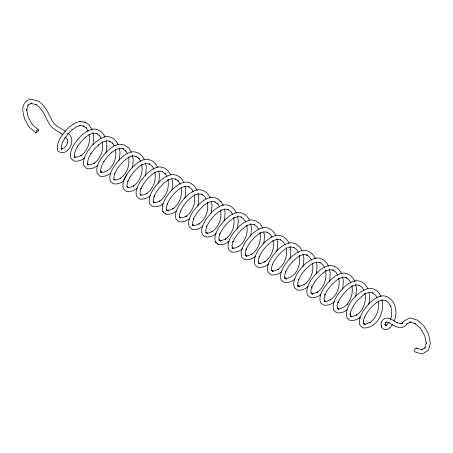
<?xml version="1.0" encoding="UTF-8"?>
<svg xmlns="http://www.w3.org/2000/svg" width="453" height="453" viewBox="0 0 453 453"><rect width="100%" height="100%" fill="white"/><g stroke="black" fill="none" stroke-linecap="round" stroke-linejoin="round"><path stroke-width="0.68" d="M35.566 132.786L36.704 130.555L37.491 129.971L38.539 130.005L38.097 131.427L35.94 133.018L29.219 127.157L24.451 118.896L22.701 110.362C22.599 104.937 25.226 100.141 30.895 99.105L38.301 101.206C46.144 105.985 48.788 114.824 53.154 122.276C56.217 126.727 61.512 128.465 65.702 131.54M67.865 140.77C67.837 144.428 65.255 147.74 61.829 148.918M157.497 167.35C155.639 162.378 150.736 158.975 145.368 159.32C137.282 161.047 131.546 167.808 126.936 174.207C124.428 178.584 121.653 183.652 123.448 188.805L126.319 191.319C130.226 192.1 134.388 190.639 137.316 188.006M363.21 321.89L364.467 317.157M28.228 104.688L26.738 110.249L26.687 109.62L28.256 117.27L32.531 124.671L38.539 130.005M424.801 348.261L426.284 342.723L426.301 343.346L424.738 335.73L420.48 328.357L414.665 323.199L415.203 323.527L409.659 322.038L410.503 321.885L406.375 324.269M92.916 144.66L93.799 136.693L92.973 132.621M105.792 152.876L106.421 150.945L106.88 144.292L106.195 140.917M118.929 160.458L119.558 158.527L120.017 151.863L119.332 148.476M132.117 168.057L132.752 166.126L133.21 159.456L132.384 155.396M145.203 175.628L145.832 173.703L146.291 167.061L145.47 163.012M158.34 183.21L158.969 181.285L159.428 174.631L158.743 171.251M171.528 190.809L172.157 188.878L172.616 182.225L171.93 178.844M184.609 198.38L185.237 196.46L185.696 189.824L184.875 185.787M197.746 205.962L198.38 204.037L198.833 197.395L198.012 193.346M210.934 213.561L211.562 211.636L212.021 204.994L211.336 201.619M224.02 221.132L224.648 219.212L225.101 212.593L224.416 209.229M237.157 228.714L237.785 226.794L238.244 220.164L237.423 216.121M250.345 236.313L250.973 234.394L251.426 227.757L250.605 223.714M263.425 243.884L264.048 241.97L264.507 235.356L263.827 232.004M276.562 251.466L277.191 249.546L277.649 242.927L276.828 238.895M289.75 259.065L290.379 257.145L290.832 250.526L290.011 246.489M302.83 266.636L303.453 264.722L303.912 258.125L303.091 254.105M315.973 274.218L316.596 272.304L317.049 265.696L316.37 262.338M329.155 281.817L329.778 279.903L330.237 273.289L329.416 269.263M342.236 289.382L342.859 287.474L343.312 280.894L342.496 276.879M355.379 296.97L356.001 295.056L356.454 288.459L355.639 284.439M368.561 304.569L369.184 302.655L369.637 296.058L368.957 292.706M390.333 319.41L391.392 316.913L391.777 311.307L390.718 306.103L390.865 306.619L388.578 302.689L385.299 300.305M394.031 321.126C398.861 311.874 394.32 295.435 382.009 295.82C373.765 297.462 367.944 304.269 363.3 310.775C360.877 315.158 357.944 320.469 360.033 325.526L362.995 327.927C376.919 328.946 385.356 311.709 381.902 299.654M126.936 174.207L124.003 179.807M364.303 317.774C367.372 311.007 372.417 305.18 378.691 301.194L378.142 301.404L382.134 300.062L385.973 300.611M392.485 323.974C391.245 328.255 384.467 332.389 381.675 327.293C380.237 324.105 381.386 319.705 384.852 318.453C389.506 316.947 393.402 320.832 397.207 322.757L396.63 322.428L399.28 323.504L401.613 323.584L400.763 323.748L402.638 322.881L402.032 323.527L404.144 320.877L409.903 317.881L417.253 320.033L423.793 325.832L428.583 334.127L430.35 343.317L428.521 350.129L422.898 353.708L422.06 353.895L415.56 352.151L414.484 351.035L414.88 349.036L415.571 348.351L416.358 348.153L422.213 349.722L421.375 349.909L425.356 347.61M385.984 322.089L385.152 324.257L385.418 325.9L385.01 324.439L385.967 325.979L385.254 325.458L385.786 325.605M406.975 323.623C402.972 331.307 393.476 325.962 388.544 322.355L389.121 322.689L387.355 322.185L385.848 322.293L386.619 322.106L385.554 322.712M388.346 323.017L386.517 325.356L386.936 324.909L385.588 325.577M104.949 137.016C103.074 132.038 98.114 128.72 92.763 129.048C84.677 130.94 78.782 137.57 74.269 144.167C71.761 148.431 69.275 153.391 70.94 158.414L73.777 160.979C77.446 161.863 81.398 160.453 84.281 158.165M97.888 165.277C94.949 167.876 90.776 169.382 86.874 168.544L84.02 166.013C82.304 160.866 84.971 155.792 87.548 151.449L91.325 146.41L95.793 141.965L100.945 138.244L105.928 136.574C111.291 136.228 116.217 139.592 118.086 144.575M110.521 173.295C107.655 175.662 103.714 176.976 100.022 176.194L97.191 173.658C94.932 164.139 102.735 155.73 108.963 149.586L114.122 145.872L119.099 144.207L124.694 145.028L128.794 148.012L131.274 152.168M123.709 180.894C120.838 183.227 116.897 184.575 113.222 183.748L110.368 181.2C108.607 176.07 111.274 170.951 113.828 166.613C118.414 160.226 124.139 153.505 132.202 151.795C137.559 151.461 142.491 154.824 144.36 159.796M150.436 195.611C147.531 198.278 143.38 199.728 139.467 198.969L136.619 196.443C134.886 191.291 137.553 186.177 140.119 181.817C144.722 175.424 150.458 168.68 158.539 166.953C163.895 166.613 168.822 169.966 170.685 174.943M163.131 203.624C160.277 205.996 156.347 207.287 152.667 206.523L149.796 203.992C147.984 198.867 150.679 193.714 153.216 189.371C157.814 182.967 163.55 176.234 171.642 174.541C177.004 174.207 181.908 177.61 183.771 182.57M176.245 211.149C173.391 213.55 169.462 214.779 165.764 214.088L162.876 211.591C161.041 206.466 163.799 201.313 166.33 196.97C170.94 190.549 176.693 183.782 184.807 182.066C190.3 181.698 195.09 185.294 197.021 190.3M189.858 218.34C186.97 221.041 182.831 222.446 178.918 221.738L176.047 219.235C174.263 214.088 176.959 208.935 179.513 204.58C184.116 198.165 189.869 191.415 197.978 189.699C203.34 189.365 208.238 192.751 210.096 197.723M202.559 226.353C199.722 228.765 195.798 229.999 192.112 229.292L189.224 226.777C187.361 221.67 190.09 216.472 192.61 212.129C197.208 205.707 202.961 198.969 211.081 197.287C216.528 196.936 221.319 200.481 223.238 205.452M216.16 233.465C213.261 236.16 209.127 237.531 205.209 236.857L202.304 234.382C200.424 229.263 203.204 224.076 205.719 219.728C210.339 213.295 216.104 206.517 224.246 204.813C229.733 204.45 234.518 208.08 236.455 213.069M228.793 241.483C225.985 243.974 222.061 245.113 218.363 244.507L215.481 242.021C213.646 236.891 216.37 231.698 218.907 227.338C223.516 220.905 229.28 214.144 237.417 212.451C242.621 212.146 247.423 215.317 249.309 220.135M242.468 248.669C239.592 251.37 235.464 252.757 231.557 252.055L228.652 249.563C226.743 244.473 229.495 239.235 231.998 234.892C236.608 228.454 242.372 221.704 250.52 220.033C255.962 219.688 260.741 223.267 262.672 228.216M255.577 256.194C252.7 258.923 248.578 260.243 244.654 259.626L241.738 257.168C239.807 252.066 242.615 246.84 245.113 242.491C249.739 236.036 255.52 229.252 263.686 227.565C269.173 227.208 273.946 230.86 275.883 235.837M268.703 263.805C265.849 266.562 261.732 267.876 257.808 267.276L254.914 264.807C253.029 259.694 255.781 254.461 258.301 250.101C262.916 243.652 268.697 236.879 276.857 235.203C282.338 234.841 287.117 238.465 289.054 243.448M281.404 271.811C278.606 274.297 274.694 275.418 271.002 274.824L268.085 272.349C266.121 267.27 268.906 261.998 271.392 257.649C276.007 251.194 281.789 244.439 289.96 242.785C295.401 242.44 300.169 246.047 302.1 250.985M294.999 278.923C292.134 281.681 288.023 282.955 284.099 282.395L281.166 279.954C279.19 274.869 282.026 269.597 284.507 265.248C289.139 258.782 294.931 251.987 303.125 250.311C308.606 249.96 313.368 253.646 315.316 258.606M308.125 286.534C305.288 289.32 301.183 290.588 297.259 290.045L294.348 287.593C292.411 282.491 295.192 277.219 297.695 272.859C302.315 266.392 308.108 259.62 316.296 257.95C321.738 257.604 326.511 261.205 328.442 266.149M320.826 294.535C318.051 297.06 314.139 298.125 310.452 297.593L307.519 295.135C305.503 290.073 308.317 284.756 310.786 280.413C315.407 273.935 321.205 267.168 329.399 265.537C334.835 265.198 339.591 268.833 341.528 273.754M334.416 301.653C331.573 304.439 327.474 305.667 323.55 305.163L320.599 302.74C318.572 297.672 321.437 292.361 323.901 288.012C328.544 281.523 334.348 274.722 342.57 273.063C348.046 272.717 352.791 276.426 354.744 281.375M347.106 309.637C344.337 312.236 340.435 313.255 336.704 312.813L333.782 310.379C331.794 305.294 334.603 299.982 337.089 295.622C341.721 289.139 347.525 282.355 355.735 280.707C361.177 280.362 365.933 283.991 367.87 288.918M360.243 317.264C357.496 319.824 353.583 320.832 349.897 320.356L346.953 317.921C343.946 305.509 357.366 291.279 368.838 288.284C374.269 287.949 379.014 291.619 380.956 296.522M352.417 285.956C346.115 289.96 341.041 295.815 337.961 302.615L338.142 301.981L337.1 305.905L337.485 308.799M87.316 131.059L87.797 130.713M27.701 105.368L31.682 103.069L30.855 103.295L36.37 104.773L35.804 104.507C43.295 109.077 45.396 117.763 49.785 124.728C53.012 129.433 58.454 131.495 62.967 134.615M92.208 129.988L89.36 125.243L85.255 122.259L79.66 121.461L74.688 123.125L69.552 126.857C63.307 133.006 55.532 141.381 57.769 150.917C67.304 158.38 77.825 139.23 67.633 133.21M351.856 286.183L355.865 284.841L359.716 285.39L359.014 285.118L362.292 287.502L363.929 290.316M61.619 148.612L62.667 148.556M75.255 157.044L77.599 157.021L81.314 155.447L80.725 155.707C87.452 151.183 90.798 142.27 89.06 134.416M87.82 164.688L90.759 164.654L94.473 163.08L93.873 163.352C100.628 158.81 103.992 149.864 102.248 141.976M100.968 172.219L103.896 172.185L107.604 170.611L107.027 170.917C113.771 166.381 117.123 157.451 115.385 149.581M114.62 179.801L116.97 179.779L120.691 178.205L120.113 178.482C126.851 173.952 130.204 165.022 128.465 157.151M127.774 187.44L130.13 187.412L133.856 185.832L133.261 186.132C140.034 181.579 143.403 172.61 141.653 164.705M140.334 194.971L143.267 194.937L146.982 193.369L146.415 193.691C153.171 189.15 156.534 180.198 154.79 172.31M153.986 202.559L156.342 202.536L160.068 200.956L159.501 201.257C166.257 196.715 169.615 187.769 167.876 179.886M167.14 210.198L169.501 210.169L173.233 208.59L172.655 208.907C179.263 204.473 182.616 195.838 181.194 188.086M180.288 217.723L182.638 217.695L186.359 216.121L185.804 216.466C192.576 211.913 195.945 202.944 194.195 195.045M206.511 232.955L208.873 232.927L212.61 231.341L212.044 231.681C218.844 227.112 222.225 218.108 220.469 210.175M219.654 240.481L222.01 240.452L225.736 238.878L225.198 239.241C231.806 234.807 235.158 226.172 233.737 218.42M232.717 248.08L235.084 248.051L238.822 246.472L238.284 246.811C245.067 242.253 248.442 233.267 246.692 225.345M245.283 255.719L248.244 255.685L251.987 254.099L251.438 254.461C258.25 249.88 261.641 240.854 259.88 232.904M259.02 263.238L261.381 263.216L265.113 261.63L264.586 262.015C271.387 257.446 274.767 248.442 273.012 240.509M272.083 270.837L274.456 270.815L278.199 269.229L277.672 269.586C284.297 265.147 287.661 256.494 286.234 248.725M285.243 278.47C295.922 278.25 301.426 264.903 299.291 255.639M311.454 293.601L313.827 293.572L317.581 291.987L317.066 292.366C323.878 287.791 327.27 278.765 325.514 270.809M324.608 301.234L326.987 301.205L330.747 299.614L330.22 300.016C336.89 295.543 340.271 286.834 338.838 279.02M337.751 308.759L340.124 308.736L343.867 307.145L347.542 304.054L347.213 304.331C351.154 299.218 353.363 292.372 351.834 285.973M363.98 323.997L366.364 323.969L370.129 322.372L369.614 322.796C376.301 318.317 379.688 309.586 378.249 301.755M215.39 201.964L211.528 201.409L207.502 202.763L208.023 202.48C201.659 206.528 196.534 212.44 193.42 219.309L193.657 218.708L192.61 222.666L193.001 225.588L192.735 224.643M320.339 262.638L316.488 262.089L312.479 263.436L313.023 263.182C306.709 267.196 301.624 273.068 298.533 279.88L298.737 279.263L297.695 283.187L298.085 286.092L297.785 285.169L299.495 286.647L298.742 286.064L297.791 286.007L300.752 285.973L304.49 284.388L303.98 284.795C310.792 280.214 314.184 271.194 312.423 263.238M372.887 292.978L369.031 292.428L365.022 293.77L365.588 293.578C358.289 298.408 351.862 305.599 350.039 314.359L350.243 313.527L350.628 316.426M84.501 122.151L85.255 122.259M79.66 121.461L80.396 121.563M416.358 348.153L417.043 348.493M60.815 148.142L62.016 148.827M364.365 324.02L365.169 324.558L363.459 323.08L363.816 323.957L363.431 321.069M324.999 301.279L325.786 301.84L324.076 300.362L324.41 301.251L324.025 298.357L325.061 294.439L324.875 295.045C327.955 288.261 333.012 282.417 339.303 278.419L338.765 278.652L342.762 277.31L346.602 277.859L345.916 277.576L349.189 279.954L350.826 282.763M372.185 292.666L375.475 295.062L377.117 297.876M319.631 262.389L322.91 264.773L324.541 267.581M214.654 201.744L217.933 204.127L217.582 203.516L219.609 207.004M338.114 308.799L338.878 309.365L337.168 307.887M285.628 278.544L286.404 279.122L284.694 277.644L285.005 278.538L284.614 275.639L285.656 271.715L285.447 272.315C288.533 265.515 293.606 259.66 299.914 255.651L299.388 255.9L303.385 254.558L307.23 255.107L306.534 254.846L309.807 257.225L311.438 260.028M311.823 293.686L312.604 294.28L310.883 292.797M246.262 255.809L247.021 256.409L245.305 254.926L245.594 255.832L245.209 252.927L246.251 248.997L246.024 249.586C249.116 242.768 254.201 236.896 260.52 232.876L260.005 233.148L264.008 231.806L267.853 232.355L267.157 232.117L270.424 234.49L272.055 237.293M272.457 270.945L273.221 271.562L271.5 270.079L271.817 271.007L271.426 268.097L272.474 264.156L272.281 264.767C275.379 257.938 280.475 252.055 286.806 248.029L286.262 248.267L290.277 246.919L294.139 247.474L293.419 247.208L296.704 249.597L298.34 252.412M259.376 263.323L260.113 263.935L258.403 262.457L258.68 263.38L258.289 260.475L259.337 256.54L259.105 257.151C262.202 250.316 267.298 244.439 273.635 240.407L273.097 240.685L277.111 239.337L280.968 239.886L280.248 239.66L283.521 242.044L285.152 244.846M206.891 233.074L207.638 233.691L205.922 232.213L206.189 233.125L205.798 230.215L206.845 226.274L206.591 226.857C209.694 220.016 214.796 214.133 221.132 210.101L220.628 210.396L224.637 209.054L228.482 209.603L227.774 209.382L231.041 211.761L232.666 214.558M233.085 248.21L233.839 248.844L232.117 247.361L232.406 248.295L232.021 245.379L233.069 241.432L232.853 242.038C235.956 235.186 241.064 229.292 247.412 225.254L246.885 225.515L250.905 224.167L254.762 224.716L254.037 224.478L257.321 226.862L258.952 229.677M350.265 315.515L351.987 316.998L350.226 316.37L353.198 316.336L356.958 314.744L356.454 315.146C363.289 310.56 366.687 301.511 364.925 293.544M192.853 224.728L193.714 225.475L192.763 225.328L195.713 225.294L199.445 223.714L198.89 224.031C205.662 219.484 209.031 210.515 207.281 202.616M179.784 217.117L180.639 217.853M153.488 201.998L154.348 202.74M140.413 194.382L141.268 195.124M126.863 186.494L128.148 187.604M114.116 179.263L114.977 180.005M100.617 171.279L101.902 172.389M87.491 163.765L88.777 164.875M74.315 156.16L75.606 157.27M220.011 240.588L220.736 241.217L219.02 239.739L219.269 240.673L218.884 237.757L219.931 233.816L219.677 234.422C222.785 227.57 227.893 221.67 234.241 217.638L233.72 217.933L237.734 216.585L241.596 217.134L240.866 216.93L244.139 219.309L245.769 222.112M215.481 242.021L216.206 242.649M217.638 243.884L218.363 244.507M167.519 210.339L168.256 210.979L166.534 209.496L166.778 210.419L166.393 207.502L167.44 203.55L167.163 204.127C170.271 197.27 175.385 191.364 181.738 187.327L181.245 187.644L185.26 186.296L189.111 186.846L188.391 186.653L191.659 189.026L193.284 191.823M162.876 211.591L163.612 212.231M165.028 213.448L165.764 214.088M65.708 137.129L67.831 140.492M337.728 275.147L336.092 272.327L332.802 269.937L333.51 270.226L329.654 269.677L325.645 271.019L326.194 270.803C319.88 274.818 314.801 280.684 311.709 287.496L311.879 286.874L310.837 290.809L311.222 293.714M206.087 198.884L204.739 196.568L201.483 194.201L202.219 194.382L198.357 193.827L194.337 195.181L194.852 194.864C188.482 198.907 183.363 204.818 180.249 211.687L180.521 211.092L179.473 215.045L179.864 217.961L179.631 217.021M180.203 184.275L178.176 180.798L178.55 181.398L175.277 179.014L176.019 179.207L172.151 178.658L168.12 180.005L168.629 179.705C162.248 183.759 157.112 189.688 153.992 196.574L154.252 195.985L153.199 199.954L153.59 202.882L153.346 201.93M166.681 176.155L165 173.273L165.368 173.844L162.106 171.472L162.848 171.625L158.98 171.075L154.96 172.423L155.458 172.083C149.077 176.143 143.941 182.072 140.815 188.958L141.115 188.374L140.062 192.332L140.453 195.254L140.249 194.303M153.929 169.162L152.253 166.274L149.014 163.918L149.739 164.094L145.883 163.539L141.868 164.886L142.35 164.552L138.035 167.644L133.805 171.851L130.226 176.63L130.39 176.319L127.735 181.393L128.029 180.832L126.982 184.784L127.367 187.706L127.151 186.783M140.792 161.551L138.777 158.08L139.167 158.663L135.894 156.279L136.642 156.449L132.774 155.9L128.743 157.253L129.235 156.925C122.837 160.996 117.689 166.942 114.558 173.844L114.841 173.261L113.788 177.236L114.179 180.169L113.958 179.212M127.61 154.009L125.6 150.555L125.985 151.109L122.723 148.737L123.476 148.873L119.609 148.318L115.577 149.671L111.472 152.616L111.732 152.418L107.486 156.642L103.89 161.438L104.071 161.126L101.704 165.651L100.651 169.615L101.042 172.542L100.86 171.591M114.19 145.855L112.514 142.978L112.893 143.556L109.632 141.183L110.368 141.336L106.506 140.781L102.486 142.134L98.386 145.073L98.635 144.875L94.394 149.099L90.804 153.884L90.985 153.59L88.618 158.108L87.571 162.072L87.956 165L87.763 164.065M101.053 138.244L99.371 135.362L99.785 135.923L96.512 133.544L97.27 133.692L93.397 133.137L89.36 134.496L89.841 134.15L85.243 137.452L85.504 137.265L81.24 141.506L77.639 146.313L77.808 146.002L75.43 150.538L74.377 154.524L74.768 157.463L74.569 156.5M88.205 131.285L86.2 127.831L86.602 128.375L83.346 126.002L84.099 126.115L79.496 125.453L80.232 125.56L76.195 126.914L72.084 129.864L72.327 129.649L68.069 133.884L64.468 138.692L64.671 138.397L62.299 142.927L61.24 146.902L61.625 149.79L61.466 148.827M220.753 201.172L221.104 201.783M381.137 325.362L381.33 326.058M381.454 326.505L381.675 327.293"/></g></svg>
